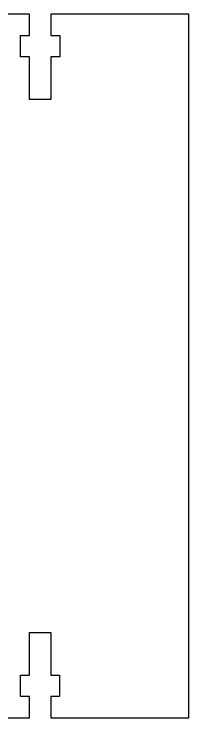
# Model space of a CAD drawing. Header units: millimetres. Extents: x -2305 to 1184, y -190 to 1638.
# Drawn here: x -1858.5 to -1821.7, y 556.5 to 705 of the extents above; entities that cross this region are included whole.
import ezdxf

# ---------------------------------------------------------------- set-up
doc = ezdxf.new("R2010")
doc.units = ezdxf.units.MM

msp = doc.modelspace()

# ---------------------------------------------------------------- linework, layer by layer
at = {"color": 7, "linetype": 'Continuous'}
for p, q in [((-1855.3, 704.97), (-1873.93, 704.97)), ((-1855.3, 700.48), (-1855.3, 704.97)), ((-1850.8, 704.97), (-1850.8, 700.48)), ((-1821.65, 704.97), (-1850.8, 704.97)), ((-1821.65, 556.53), (-1821.65, 704.97)), ((-1857.17, 695.98), (-1857.17, 700.48)), ((-1857.17, 700.48), (-1855.3, 700.48)), ((-1850.8, 700.48), (-1848.92, 700.48)), ((-1848.92, 700.48), (-1848.92, 695.98)), ((-1855.3, 695.98), (-1857.17, 695.98)), ((-1855.3, 686.98), (-1855.3, 695.98)), ((-1848.92, 695.98), (-1850.8, 695.98)), ((-1850.8, 695.98), (-1850.8, 686.98)), ((-1850.8, 686.98), (-1855.3, 686.98)), ((-1855.3, 565.53), (-1855.3, 574.53)), ((-1855.3, 574.53), (-1850.8, 574.53)), ((-1850.8, 574.53), (-1850.8, 565.53)), ((-1857.17, 561.03), (-1857.17, 565.53)), ((-1857.17, 565.53), (-1855.3, 565.53)), ((-1850.8, 565.53), (-1848.93, 565.53)), ((-1848.93, 565.53), (-1848.93, 561.03)), ((-1855.3, 561.03), (-1857.17, 561.03)), ((-1855.3, 556.53), (-1855.3, 561.03)), ((-1848.93, 561.03), (-1850.8, 561.03)), ((-1850.8, 561.03), (-1850.8, 556.53)), ((-1873.93, 556.53), (-1855.3, 556.53)), ((-1850.8, 556.53), (-1821.65, 556.53))]:
    msp.add_line(p, q, dxfattribs=at)

doc.saveas('drawing.dxf')
